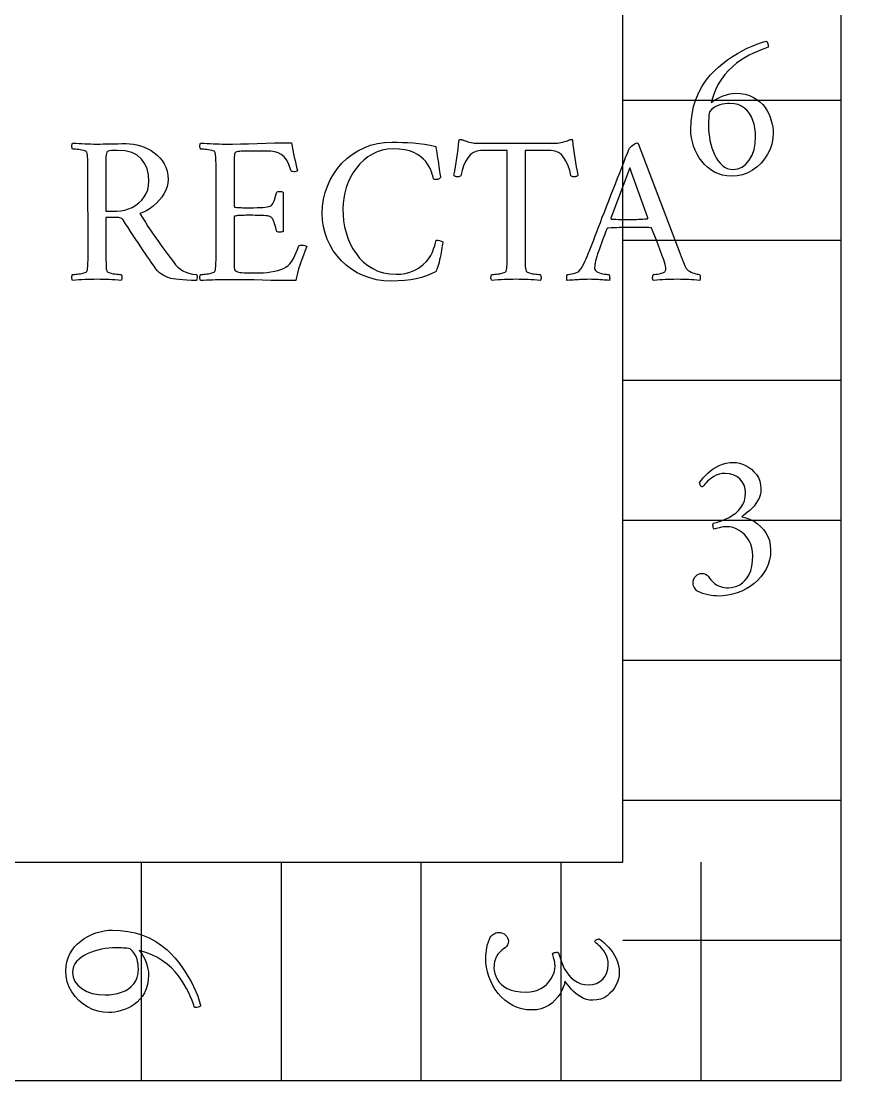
# Model space of a CAD drawing. Header units: millimetres. Extents: x -36.5 to 36.5, y -36.5 to 45.4.
# Drawn here: x 11.4 to 22.66, y -22.3 to -8.23 of the extents above; entities that cross this region are included whole.
import ezdxf

# ---------------------------------------------------------------- set-up
doc = ezdxf.new("R2010")
doc.units = ezdxf.units.MM
for name, color, linetype in [('CUT_OUTER', 1, 'Continuous'), ('ENGRAVE', 7, 'Continuous'), ('TEXT', 5, 'Continuous')]:
    doc.layers.add(name, color=color, linetype=linetype)

msp = doc.modelspace()

# ---------------------------------------------------------------- linework, layer by layer
at = {"layer": 'CUT_OUTER'}
msp.add_arc((0.0001, -0.0001), 36.4999, 179.09243, 4.21888, dxfattribs=at)
at = {"layer": 'ENGRAVE'}
for points in [[(-22.2836, 0), (-22.2836, -22.2836), (22.2836, -22.2836), (22.2836, 0)], [(-19.3867, 0), (-19.3867, -19.3867), (19.3867, -19.3867), (19.3867, 0)], [(22.2836, -9.2848), (19.3867, -9.2848)], [(22.2836, -11.1418), (19.3867, -11.1418)], [(22.2836, -12.9988), (19.3867, -12.9988)], [(22.2836, -14.8557), (19.3867, -14.8557)], [(22.2836, -16.7127), (19.3867, -16.7127)], [(22.2836, -18.5697), (19.3867, -18.5697)], [(12.9988, -22.2836), (12.9988, -19.3867)], [(14.8557, -22.2836), (14.8557, -19.3867)], [(16.7127, -22.2836), (16.7127, -19.3867)], [(18.5697, -22.2836), (18.5697, -19.3867)], [(20.4266, -22.2836), (20.4266, -19.3867)], [(22.2836, -20.4266), (19.3867, -20.4266)]]:
    msp.add_lwpolyline(points, dxfattribs=at)
for radius in [35.77, 35.77, 34.72, 32.77, 32.77]:
    msp.add_circle((0, 0), radius, dxfattribs=at)
at = {"layer": 'TEXT'}
for points in [[(20.88, -9.1906), (20.9486, -9.1939), (21.0114, -9.2039), (21.0685, -9.2206), (21.1197, -9.2439), (21.1656, -9.2724), (21.2066, -9.3045), (21.2427, -9.3403), (21.2739, -9.3799), (21.3006, -9.4217), (21.3233, -9.4647), (21.342, -9.5086), (21.3566, -9.5537), (21.3676, -9.5981), (21.3755, -9.6402), (21.3803, -9.6801), (21.3818, -9.7177), (21.3772, -9.792), (21.3633, -9.8638), (21.34, -9.9329), (21.3075, -9.9994), (21.2672, -10.0614), (21.2206, -10.1171), (21.1677, -10.1666), (21.1085, -10.2097), (21.0441, -10.2446), (20.9757, -10.2696), (20.9032, -10.2846), (20.8268, -10.2896), (20.7666, -10.2861), (20.7094, -10.2759), (20.6551, -10.2588), (20.6039, -10.2349), (20.556, -10.2054), (20.5117, -10.1715), (20.4712, -10.1332), (20.4343, -10.0905), (20.4012, -10.0443), (20.3723, -9.9956), (20.3473, -9.9441), (20.3263, -9.8901), (20.3098, -9.8348), (20.298, -9.7797), (20.2909, -9.7248), (20.2885, -9.67), (20.2927, -9.5663), (20.3053, -9.4654), (20.3263, -9.3672), (20.3558, -9.2719), (20.3933, -9.181), (20.4385, -9.096), (20.4914, -9.017), (20.552, -8.9439), (20.6029, -8.8917), (20.6575, -8.8416), (20.7158, -8.7936), (20.7777, -8.7477), (20.8418, -8.7044), (20.9067, -8.6643), (20.9722, -8.6273), (21.0384, -8.5935), (21.1039, -8.5635), (21.167, -8.5381), (21.2279, -8.5173), (21.2865, -8.501), (21.2955, -8.503), (21.3026, -8.509), (21.3081, -8.5191), (21.3117, -8.5332), (21.3142, -8.5482), (21.316, -8.5609), (21.317, -8.5713), (21.3174, -8.5795), (21.2724, -8.5949), (21.2245, -8.6131), (21.1736, -8.6341), (21.1197, -8.658), (21.0643, -8.6853), (21.0086, -8.7168), (20.9528, -8.7526), (20.8968, -8.7925), (20.8422, -8.8373), (20.7903, -8.8875), (20.7413, -8.9431), (20.695, -9.0042), (20.6528, -9.0714), (20.6158, -9.1454), (20.5841, -9.2263), (20.5576, -9.314), (20.5951, -9.2862), (20.6347, -9.2618), (20.6764, -9.2406), (20.7202, -9.2229), (20.7639, -9.2088), (20.805, -9.1987), (20.8438, -9.1926), (20.88, -9.1906)], [(20.5352, -9.4345), (20.5326, -9.4571), (20.5303, -9.4801), (20.5284, -9.5034), (20.5268, -9.527), (20.5256, -9.5509), (20.5247, -9.5747), (20.5242, -9.5985), (20.524, -9.6223), (20.5252, -9.6691), (20.5289, -9.717), (20.535, -9.7658), (20.5436, -9.8158), (20.5547, -9.8654), (20.5685, -9.9132), (20.5849, -9.9593), (20.6039, -10.0036), (20.6255, -10.045), (20.6498, -10.0825), (20.6767, -10.1158), (20.7062, -10.1452), (20.7383, -10.1691), (20.7728, -10.1862), (20.8098, -10.1964), (20.8492, -10.1999), (20.9121, -10.1921), (20.969, -10.169), (21.02, -10.1305), (21.065, -10.0765), (21.1018, -10.011), (21.1281, -9.9377), (21.1439, -9.8568), (21.1491, -9.7681), (21.147, -9.7103), (21.1404, -9.6546), (21.1294, -9.601), (21.1141, -9.5495), (21.094, -9.5014), (21.0689, -9.4583), (21.0387, -9.4201), (21.0034, -9.3869), (20.9625, -9.3599), (20.9158, -9.3406), (20.863, -9.329), (20.8043, -9.3252), (20.7741, -9.3263), (20.7423, -9.3297), (20.7089, -9.3354), (20.674, -9.3434), (20.6385, -9.3559), (20.6035, -9.3753), (20.5691, -9.4015), (20.5352, -9.4345)], [(16.3239, -9.8382), (16.392, -9.8389), (16.4616, -9.841), (16.5329, -9.8445), (16.6057, -9.8494), (16.6795, -9.8564), (16.7539, -9.8662), (16.8288, -9.8789), (16.9042, -9.8943), (16.9048, -9.8979), (16.9067, -9.9086), (16.9098, -9.9266), (16.914, -9.9517), (16.919, -9.9817), (16.9242, -10.0141), (16.9295, -10.049), (16.9351, -10.0863), (16.9406, -10.124), (16.9459, -10.1599), (16.9511, -10.1941), (16.9561, -10.2265), (16.9604, -10.2548), (16.9635, -10.2766), (16.9653, -10.2919), (16.9659, -10.3008), (16.9659, -10.3064), (16.9631, -10.312), (16.9575, -10.3176), (16.9491, -10.3232), (16.9391, -10.3281), (16.9288, -10.3316), (16.9181, -10.3337), (16.907, -10.3344), (16.8976, -10.3339), (16.8888, -10.3323), (16.8808, -10.3297), (16.8734, -10.326), (16.8696, -10.3085), (16.8639, -10.2868), (16.8563, -10.2608), (16.8468, -10.2307), (16.8341, -10.1981), (16.8173, -10.1648), (16.7963, -10.1308), (16.7711, -10.0961), (16.7407, -10.0624), (16.7041, -10.0313), (16.6615, -10.0028), (16.6127, -9.977), (16.5566, -9.9555), (16.4921, -9.9402), (16.4192, -9.931), (16.3379, -9.9279), (16.264, -9.9322), (16.1936, -9.9451), (16.1266, -9.9666), (16.0632, -9.9966), (16.0037, -10.0339), (15.9486, -10.0772), (15.8979, -10.1264), (15.8515, -10.1816), (15.81, -10.2414), (15.7738, -10.3043), (15.7427, -10.3703), (15.717, -10.4395), (15.6967, -10.5104), (15.6823, -10.5815), (15.6736, -10.6527), (15.6707, -10.7241), (15.6734, -10.8036), (15.6816, -10.8825), (15.6952, -10.9606), (15.7142, -11.0381), (15.7387, -11.1133), (15.7688, -11.1849), (15.8046, -11.2528), (15.8459, -11.317), (15.8929, -11.3762), (15.9455, -11.4292), (16.0036, -11.4758), (16.0674, -11.5161), (16.1369, -11.5486), (16.2121, -11.5718), (16.2932, -11.5857), (16.38, -11.5903), (16.4407, -11.5879), (16.4967, -11.5805), (16.5479, -11.5683), (16.5945, -11.5511), (16.6368, -11.5306), (16.6754, -11.5083), (16.7104, -11.4843), (16.7416, -11.4586), (16.7795, -11.4211), (16.8117, -11.3815), (16.8384, -11.3398), (16.8594, -11.296), (16.8762, -11.2525), (16.8902, -11.2119), (16.9014, -11.174), (16.9098, -11.139), (16.9331, -11.1383), (16.9554, -11.1418), (16.9766, -11.1495), (16.9967, -11.1614), (16.9961, -11.1737), (16.9943, -11.1909), (16.9912, -11.2129), (16.9869, -11.2399), (16.9818, -11.27), (16.9761, -11.3012), (16.9698, -11.3337), (16.9631, -11.3675), (16.9559, -11.4009), (16.9484, -11.4323), (16.9405, -11.4618), (16.9323, -11.4894), (16.924, -11.5136), (16.9161, -11.5329), (16.9086, -11.5472), (16.9014, -11.5567), (16.8434, -11.5856), (16.7816, -11.6107), (16.7159, -11.6319), (16.6463, -11.6492), (16.5719, -11.6627), (16.4914, -11.6723), (16.405, -11.6781), (16.3127, -11.6801), (16.2139, -11.6756), (16.1193, -11.6622), (16.0289, -11.6398), (15.9427, -11.6086), (15.8614, -11.5695), (15.786, -11.5238), (15.7164, -11.4714), (15.6525, -11.4123), (15.595, -11.3477), (15.5446, -11.2785), (15.5011, -11.2047), (15.4647, -11.1264), (15.4359, -11.0445), (15.4153, -10.9599), (15.4029, -10.8728), (15.3988, -10.783), (15.4031, -10.6877), (15.416, -10.5955), (15.4374, -10.5062), (15.4675, -10.4199), (15.5052, -10.3375), (15.5498, -10.2598), (15.6013, -10.1868), (15.6595, -10.1186), (15.7241, -10.0563), (15.7944, -10.0012), (15.8706, -9.9532), (15.9525, -9.9125), (16.0393, -9.88), (16.1301, -9.8568), (16.225, -9.8429), (16.3239, -9.8382)], [(18.5022, -9.8522), (18.5202, -9.8514), (18.5407, -9.8487), (18.5637, -9.8443), (18.5891, -9.8382), (18.614, -9.8314), (18.6353, -9.8249), (18.6532, -9.8188), (18.6676, -9.813), (18.6779, -9.8081), (18.6865, -9.8046), (18.6933, -9.8025), (18.6984, -9.8018), (18.7028, -9.8021), (18.7075, -9.8032), (18.7126, -9.8049), (18.718, -9.8074), (18.7253, -9.8699), (18.7331, -9.9314), (18.7414, -9.9919), (18.7503, -10.0513), (18.7597, -10.1096), (18.7696, -10.1669), (18.78, -10.2232), (18.7909, -10.2783), (18.7876, -10.2813), (18.7832, -10.2847), (18.7778, -10.2883), (18.7713, -10.2924), (18.764, -10.2959), (18.7559, -10.298), (18.7471, -10.2987), (18.7377, -10.298), (18.7237, -10.2971), (18.7124, -10.2945), (18.704, -10.2901), (18.6984, -10.284), (18.6821, -10.2154), (18.6613, -10.1529), (18.6359, -10.0963), (18.6059, -10.0457), (18.5712, -10.004), (18.5316, -9.9742), (18.4871, -9.9563), (18.4377, -9.9503), (18.0901, -9.9503), (18.0901, -11.3464), (18.0902, -11.3768), (18.0904, -11.406), (18.0909, -11.4342), (18.0915, -11.4614), (18.0928, -11.4868), (18.0953, -11.5097), (18.0991, -11.5302), (18.1041, -11.5483), (18.109, -11.5551), (18.1181, -11.5616), (18.1314, -11.5677), (18.1489, -11.5735), (18.1688, -11.5787), (18.1892, -11.583), (18.2102, -11.5864), (18.2317, -11.5889), (18.2517, -11.5908), (18.2684, -11.5921), (18.2818, -11.5929), (18.2919, -11.5932), (18.2957, -11.5998), (18.2986, -11.6086), (18.3006, -11.6194), (18.3017, -11.6324), (18.3016, -11.6454), (18.3, -11.6562), (18.2967, -11.665), (18.2919, -11.6716), (18.2503, -11.6689), (18.2096, -11.6664), (18.1697, -11.664), (18.1307, -11.6618), (18.0919, -11.66), (18.0526, -11.6587), (18.0127, -11.6579), (17.9723, -11.6576), (17.9329, -11.6579), (17.8931, -11.6587), (17.853, -11.66), (17.8125, -11.6618), (17.7717, -11.664), (17.7305, -11.6664), (17.689, -11.6689), (17.6471, -11.6716), (17.6423, -11.665), (17.6391, -11.6562), (17.6374, -11.6454), (17.6373, -11.6324), (17.6385, -11.6194), (17.6405, -11.6086), (17.6434, -11.5998), (17.6471, -11.5932), (17.6573, -11.5929), (17.671, -11.5921), (17.6881, -11.5908), (17.7088, -11.5889), (17.731, -11.5864), (17.7526, -11.583), (17.7737, -11.5787), (17.7943, -11.5735), (17.8123, -11.5677), (17.8255, -11.5616), (17.834, -11.5551), (17.8378, -11.5483), (17.8428, -11.5302), (17.8465, -11.5097), (17.8491, -11.4868), (17.8504, -11.4614), (17.851, -11.4342), (17.8514, -11.406), (17.8517, -11.3768), (17.8518, -11.3464), (17.8518, -9.9503), (17.4986, -9.9503), (17.4491, -9.9563), (17.4046, -9.9742), (17.365, -10.004), (17.3304, -10.0457), (17.3002, -10.0963), (17.2743, -10.1529), (17.2526, -10.2154), (17.235, -10.284), (17.2294, -10.2901), (17.221, -10.2945), (17.2098, -10.2971), (17.1958, -10.298), (17.1864, -10.2987), (17.1779, -10.298), (17.1703, -10.2959), (17.1635, -10.2924), (17.1577, -10.2883), (17.1527, -10.2847), (17.1486, -10.2813), (17.1453, -10.2783), (17.1562, -10.2232), (17.1664, -10.1669), (17.1758, -10.1096), (17.1846, -10.0513), (17.1928, -9.9919), (17.2007, -9.9314), (17.2082, -9.8699), (17.2154, -9.8074), (17.2228, -9.8052), (17.2308, -9.8042), (17.2396, -9.8045), (17.2491, -9.806), (17.2583, -9.8082), (17.2666, -9.8105), (17.2738, -9.8131), (17.2799, -9.8158), (17.2938, -9.8215), (17.3104, -9.8273), (17.3296, -9.8334), (17.3514, -9.8396), (17.3737, -9.8451), (17.3945, -9.8491), (17.4137, -9.8514), (17.4313, -9.8522)], [(12.7972, -9.8578), (12.8438, -9.8598), (12.8911, -9.8655), (12.9391, -9.8752), (12.9879, -9.8887), (13.0359, -9.9058), (13.0821, -9.9265), (13.1264, -9.9507), (13.1687, -9.9784), (13.208, -10.0097), (13.2433, -10.0446), (13.2746, -10.0832), (13.3018, -10.1256), (13.3239, -10.1716), (13.3397, -10.2212), (13.3491, -10.2746), (13.3523, -10.3316), (13.3489, -10.3803), (13.3386, -10.4283), (13.3215, -10.4756), (13.2976, -10.5222), (13.2684, -10.5671), (13.2353, -10.6092), (13.1983, -10.6484), (13.1575, -10.6848), (13.1143, -10.7174), (13.0702, -10.7451), (13.0253, -10.7679), (12.9794, -10.7858), (13.0155, -10.8448), (13.0509, -10.9014), (13.0856, -10.9555), (13.1196, -11.0072), (13.1536, -11.0576), (13.1883, -11.1078), (13.2237, -11.1578), (13.2598, -11.2077), (13.2973, -11.2588), (13.3369, -11.3125), (13.3786, -11.3688), (13.4224, -11.4277), (13.4524, -11.4645), (13.4837, -11.4964), (13.5162, -11.5234), (13.5499, -11.5455), (13.587, -11.5632), (13.6295, -11.577), (13.6774, -11.587), (13.7308, -11.5932), (13.7353, -11.6), (13.7378, -11.6093), (13.7381, -11.621), (13.7364, -11.6352), (13.7337, -11.649), (13.7315, -11.6597), (13.7295, -11.6673), (13.728, -11.6716), (13.6622, -11.671), (13.6022, -11.6692), (13.5479, -11.6661), (13.4995, -11.6618), (13.457, -11.6567), (13.4206, -11.651), (13.3904, -11.6448), (13.3663, -11.638), (13.3509, -11.6316), (13.3327, -11.6236), (13.3116, -11.6141), (13.2878, -11.603), (13.2628, -11.5887), (13.2381, -11.5697), (13.2137, -11.5459), (13.1897, -11.5175), (13.1795, -11.5036), (13.1659, -11.4845), (13.1487, -11.4602), (13.128, -11.4306), (13.1045, -11.3966), (13.079, -11.3591), (13.0513, -11.3181), (13.0215, -11.2736), (12.9901, -11.2265), (12.9577, -11.1779), (12.9242, -11.1277), (12.8897, -11.0759), (12.855, -11.0236), (12.821, -10.9718), (12.7878, -10.9206), (12.7552, -10.8699), (12.7415, -10.8552), (12.7229, -10.8446), (12.6995, -10.8383), (12.6711, -10.8362), (12.5281, -10.8362), (12.5281, -11.3464), (12.5281, -11.3507), (12.5281, -11.3549), (12.5281, -11.3591), (12.5281, -11.3633), (12.5281, -11.3675), (12.5281, -11.3717), (12.5281, -11.3759), (12.5281, -11.3801), (12.5282, -11.4061), (12.5284, -11.4309), (12.5289, -11.4545), (12.5295, -11.4768), (12.5306, -11.4976), (12.5326, -11.5164), (12.5355, -11.5333), (12.5393, -11.5483), (12.5442, -11.5551), (12.5533, -11.5616), (12.5666, -11.5677), (12.5842, -11.5735), (12.6041, -11.5787), (12.6248, -11.583), (12.6462, -11.5864), (12.6683, -11.5889), (12.6889, -11.5908), (12.7061, -11.5921), (12.7198, -11.5929), (12.7299, -11.5932), (12.7337, -11.5998), (12.7366, -11.6086), (12.7386, -11.6194), (12.7397, -11.6324), (12.7397, -11.6454), (12.738, -11.6562), (12.7348, -11.665), (12.7299, -11.6716), (12.6883, -11.6689), (12.6476, -11.6664), (12.6077, -11.664), (12.5687, -11.6618), (12.5299, -11.66), (12.4906, -11.6587), (12.4507, -11.6579), (12.4103, -11.6576), (12.3709, -11.6579), (12.3312, -11.6587), (12.291, -11.66), (12.2506, -11.6618), (12.2097, -11.664), (12.1686, -11.6664), (12.127, -11.6689), (12.0852, -11.6716), (12.0803, -11.665), (12.0771, -11.6562), (12.0754, -11.6454), (12.0753, -11.6324), (12.0765, -11.6194), (12.0785, -11.6086), (12.0814, -11.5998), (12.0852, -11.5932), (12.0953, -11.5929), (12.109, -11.5921), (12.1262, -11.5908), (12.1468, -11.5889), (12.169, -11.5864), (12.1906, -11.583), (12.2117, -11.5787), (12.2323, -11.5735), (12.2503, -11.5677), (12.2635, -11.5616), (12.272, -11.5551), (12.2758, -11.5483), (12.2808, -11.5302), (12.2845, -11.5097), (12.2871, -11.4868), (12.2884, -11.4614), (12.289, -11.4342), (12.2895, -11.406), (12.2897, -11.3768), (12.2898, -11.3464), (12.287, -10.1774), (12.2869, -10.147), (12.2866, -10.1175), (12.2862, -10.0889), (12.2856, -10.0611), (12.2843, -10.0351), (12.2817, -10.0117), (12.278, -9.9909), (12.273, -9.9728), (12.2692, -9.9649), (12.2607, -9.9581), (12.2475, -9.9523), (12.2295, -9.9475), (12.209, -9.9436), (12.1882, -9.9402), (12.167, -9.9373), (12.1454, -9.9349), (12.1254, -9.9331), (12.1086, -9.9318), (12.0952, -9.931), (12.0852, -9.9307), (12.0814, -9.9241), (12.0785, -9.9153), (12.0765, -9.9044), (12.0753, -9.8915), (12.0754, -9.8785), (12.0771, -9.8676), (12.0803, -9.8589), (12.0852, -9.8522), (12.1269, -9.8537), (12.1682, -9.8554), (12.2089, -9.8572), (12.2492, -9.8592), (12.289, -9.8611), (12.3287, -9.8624), (12.3682, -9.8632), (12.4075, -9.8634), (12.449, -9.8633), (12.492, -9.8627), (12.5366, -9.8619), (12.5828, -9.8606), (12.6314, -9.8594), (12.6833, -9.8585), (12.7386, -9.858), (12.7972, -9.8578)], [(13.0972, -10.3568), (13.0911, -10.2712), (13.073, -10.1935), (13.0428, -10.124), (13.0005, -10.0625), (12.944, -10.0122), (12.8712, -9.9763), (12.7821, -9.9547), (12.6767, -9.9475), (12.6624, -9.9477), (12.6448, -9.9482), (12.6238, -9.9491), (12.5996, -9.9503), (12.5764, -9.9528), (12.5586, -9.9574), (12.5462, -9.964), (12.5393, -9.9728), (12.5343, -9.9876), (12.5305, -10.0068), (12.528, -10.0303), (12.5267, -10.0583), (12.5261, -10.0885), (12.5256, -10.1189), (12.5254, -10.1495), (12.5253, -10.1802), (12.5281, -10.7521), (12.6739, -10.7521), (12.7265, -10.7491), (12.7779, -10.7399), (12.8281, -10.7245), (12.8771, -10.7031), (12.9233, -10.6761), (12.9651, -10.6442), (13.0025, -10.6074), (13.0355, -10.5657), (13.0625, -10.5195), (13.0818, -10.4693), (13.0933, -10.4151), (13.0972, -10.3568)], [(14.1092, -9.8634), (14.2084, -9.8629), (14.3125, -9.8613), (14.4215, -9.8587), (14.5353, -9.855), (14.651, -9.8514), (14.7652, -9.8487), (14.8781, -9.8471), (14.9895, -9.8466), (14.997, -9.8974), (15.0056, -9.9461), (15.0153, -9.9927), (15.0259, -10.0373), (15.037, -10.0811), (15.0477, -10.1256), (15.058, -10.1708), (15.068, -10.2167), (15.0598, -10.2228), (15.0491, -10.2272), (15.0359, -10.2298), (15.0203, -10.2307), (15.0042, -10.2295), (14.9923, -10.2258), (14.9846, -10.2196), (14.9811, -10.2111), (14.9564, -10.1359), (14.9271, -10.0758), (14.8933, -10.0308), (14.8549, -10.0008), (14.8125, -9.9812), (14.7666, -9.9672), (14.7172, -9.9588), (14.6643, -9.956), (14.4288, -9.956), (14.4186, -9.956), (14.405, -9.9563), (14.3878, -9.9567), (14.3671, -9.9574), (14.3451, -9.9583), (14.3237, -9.9598), (14.303, -9.9618), (14.283, -9.9644), (14.2655, -9.9677), (14.2522, -9.9721), (14.2431, -9.9775), (14.2382, -9.984), (14.2344, -9.9991), (14.2315, -10.0162), (14.2295, -10.0355), (14.2284, -10.0569), (14.2278, -10.0795), (14.2273, -10.1024), (14.2271, -10.1257), (14.227, -10.1494), (14.227, -10.1587), (14.227, -10.1669), (14.227, -10.1741), (14.227, -10.1802), (14.227, -10.6904), (14.2292, -10.6955), (14.2361, -10.6996), (14.2475, -10.7025), (14.2634, -10.7045), (14.2822, -10.7057), (14.302, -10.7066), (14.3228, -10.7071), (14.3447, -10.7073), (14.4877, -10.7073), (14.534, -10.7069), (14.5749, -10.7059), (14.6104, -10.7041), (14.6405, -10.7017), (14.666, -10.698), (14.6878, -10.6926), (14.7059, -10.6854), (14.7204, -10.6764), (14.7323, -10.6654), (14.7428, -10.6519), (14.7519, -10.636), (14.7596, -10.6176), (14.7668, -10.5962), (14.7743, -10.5713), (14.7822, -10.5429), (14.7905, -10.511), (14.794, -10.5024), (14.8017, -10.4963), (14.8136, -10.4926), (14.8297, -10.4914), (14.8453, -10.4923), (14.8584, -10.4949), (14.8691, -10.4993), (14.8774, -10.5054), (14.8774, -11.0213), (14.8703, -11.0262), (14.8605, -11.0297), (14.8479, -11.0318), (14.8325, -11.0325), (14.8173, -11.0312), (14.8052, -11.0276), (14.7962, -11.0214), (14.7905, -11.0128), (14.7811, -10.9763), (14.7726, -10.9452), (14.765, -10.9195), (14.7582, -10.8993), (14.7521, -10.8832), (14.7463, -10.8699), (14.7409, -10.8594), (14.7358, -10.8516), (14.7306, -10.8456), (14.7249, -10.8401), (14.7187, -10.8351), (14.712, -10.8306), (14.7027, -10.8255), (14.6888, -10.8212), (14.6704, -10.8177), (14.6475, -10.8152), (14.6216, -10.8133), (14.5946, -10.8117), (14.5663, -10.8105), (14.5367, -10.8096), (14.507, -10.809), (14.4782, -10.8085), (14.4503, -10.8083), (14.4232, -10.8082), (14.4044, -10.8083), (14.3843, -10.8085), (14.363, -10.809), (14.3405, -10.8096), (14.3182, -10.8105), (14.2974, -10.8117), (14.2782, -10.8133), (14.2606, -10.8152), (14.2459, -10.8179), (14.2354, -10.8219), (14.2291, -10.827), (14.227, -10.8334), (14.227, -11.3549), (14.227, -11.358), (14.227, -11.3619), (14.227, -11.3664), (14.227, -11.3717), (14.2271, -11.3927), (14.2273, -11.4165), (14.2278, -11.4432), (14.2284, -11.4726), (14.2297, -11.5001), (14.2322, -11.521), (14.236, -11.5352), (14.241, -11.5427), (14.2558, -11.5515), (14.2722, -11.5585), (14.2901, -11.5635), (14.3097, -11.5665), (14.3329, -11.5684), (14.3619, -11.5697), (14.3967, -11.5705), (14.4372, -11.5707), (14.569, -11.5707), (14.6179, -11.5695), (14.6664, -11.5658), (14.7146, -11.5597), (14.7624, -11.5511), (14.8076, -11.5402), (14.8479, -11.5273), (14.8833, -11.5122), (14.9138, -11.495), (14.9443, -11.4732), (14.9713, -11.447), (14.9948, -11.4164), (15.0147, -11.3815), (15.0328, -11.3436), (15.0505, -11.304), (15.0678, -11.263), (15.0848, -11.2203), (15.0894, -11.2129), (15.0974, -11.2077), (15.109, -11.2045), (15.1241, -11.2035), (15.1472, -11.2045), (15.1661, -11.2077), (15.1808, -11.2129), (15.1913, -11.2203), (15.1713, -11.2772), (15.1503, -11.3359), (15.1285, -11.3964), (15.1058, -11.4586), (15.0847, -11.5194), (15.0676, -11.5756), (15.0546, -11.6273), (15.0456, -11.6744), (14.935, -11.6741), (14.8248, -11.673), (14.7149, -11.6713), (14.6054, -11.6688), (14.4926, -11.6664), (14.3727, -11.6646), (14.2459, -11.6636), (14.112, -11.6632), (14.0656, -11.6635), (14.0216, -11.6643), (13.9801, -11.6656), (13.941, -11.6674), (13.9028, -11.6693), (13.8639, -11.6706), (13.8243, -11.6714), (13.784, -11.6716), (13.7792, -11.665), (13.776, -11.6562), (13.7743, -11.6454), (13.7742, -11.6324), (13.7754, -11.6194), (13.7774, -11.6086), (13.7803, -11.5998), (13.784, -11.5932), (13.7942, -11.5929), (13.8079, -11.5921), (13.825, -11.5908), (13.8457, -11.5889), (13.8679, -11.5864), (13.8895, -11.583), (13.9106, -11.5787), (13.9312, -11.5735), (13.9492, -11.5677), (13.9624, -11.5616), (13.9709, -11.5551), (13.9747, -11.5483), (13.9797, -11.5302), (13.9834, -11.5097), (13.986, -11.4868), (13.9873, -11.4614), (13.9879, -11.4342), (13.9883, -11.406), (13.9886, -11.3768), (13.9887, -11.3464), (13.9887, -10.1774), (13.9886, -10.147), (13.9883, -10.1175), (13.9879, -10.0889), (13.9873, -10.0611), (13.986, -10.0351), (13.9834, -10.0117), (13.9797, -9.9909), (13.9747, -9.9728), (13.9709, -9.9649), (13.9624, -9.9581), (13.9492, -9.9523), (13.9312, -9.9475), (13.9106, -9.9436), (13.8895, -9.9402), (13.8679, -9.9373), (13.8457, -9.9349), (13.825, -9.9331), (13.8079, -9.9318), (13.7942, -9.931), (13.784, -9.9307), (13.7803, -9.9241), (13.7774, -9.9153), (13.7754, -9.9044), (13.7742, -9.8915), (13.7743, -9.8785), (13.776, -9.8676), (13.7792, -9.8589), (13.784, -9.8522), (13.8259, -9.8537), (13.8674, -9.8554), (13.9086, -9.8572), (13.9494, -9.8592), (13.9899, -9.8611), (14.03, -9.8624), (14.0698, -9.8632), (14.1092, -9.8634)], [(18.9423, -11.282), (18.944, -11.2777), (18.949, -11.2648), (18.9573, -11.2433), (18.969, -11.2133), (18.9834, -11.1759), (19.0001, -11.1323), (19.0191, -11.0827), (19.0404, -11.0269), (19.0637, -10.9663), (19.0884, -10.9025), (19.1148, -10.8353), (19.1428, -10.7647), (19.1716, -10.692), (19.2006, -10.6183), (19.2298, -10.5434), (19.2591, -10.4676), (19.2883, -10.392), (19.3169, -10.3179), (19.345, -10.2455), (19.3726, -10.1746), (19.3992, -10.1066), (19.4242, -10.0429), (19.4475, -9.9833), (19.4694, -9.9279), (19.4766, -9.9164), (19.4872, -9.9041), (19.5012, -9.8911), (19.5184, -9.8775), (19.5362, -9.8652), (19.5517, -9.8564), (19.5649, -9.8512), (19.5759, -9.8494), (19.5784, -9.8495), (19.5804, -9.8498), (19.5819, -9.8502), (19.5829, -9.8508), (19.5839, -9.8516), (19.5854, -9.8526), (19.5874, -9.8537), (19.5899, -9.855), (20.1478, -11.3184), (20.1753, -11.3906), (20.1961, -11.4446), (20.2103, -11.4803), (20.2179, -11.4978), (20.2265, -11.5127), (20.2385, -11.5266), (20.2539, -11.5394), (20.2725, -11.5511), (20.2929, -11.5615), (20.3132, -11.5704), (20.3335, -11.5776), (20.3538, -11.5833), (20.3723, -11.5876), (20.3871, -11.5907), (20.3983, -11.5925), (20.4057, -11.5932), (20.4104, -11.6011), (20.4134, -11.611), (20.4146, -11.6228), (20.4141, -11.6366), (20.4127, -11.6498), (20.4113, -11.6601), (20.4099, -11.6674), (20.4085, -11.6716), (20.3689, -11.6689), (20.3314, -11.6664), (20.296, -11.664), (20.2627, -11.6618), (20.2289, -11.66), (20.1919, -11.6587), (20.1518, -11.6579), (20.1085, -11.6576), (20.0629, -11.6579), (20.0213, -11.6587), (19.9837, -11.66), (19.9501, -11.6618), (19.9166, -11.664), (19.879, -11.6664), (19.8374, -11.6689), (19.7918, -11.6716), (19.7869, -11.665), (19.7837, -11.6562), (19.782, -11.6454), (19.7819, -11.6324), (19.7833, -11.6194), (19.7858, -11.6086), (19.7896, -11.5998), (19.7946, -11.5932), (19.8089, -11.5925), (19.8268, -11.5907), (19.8482, -11.5876), (19.8731, -11.5833), (19.8976, -11.578), (19.9179, -11.5718), (19.934, -11.5647), (19.9459, -11.5567), (19.9508, -11.55), (19.9544, -11.5413), (19.9565, -11.5304), (19.9572, -11.5175), (19.956, -11.5027), (19.9526, -11.4835), (19.9469, -11.4599), (19.9389, -11.432), (19.9292, -11.4009), (19.9183, -11.3678), (19.9061, -11.3329), (19.8927, -11.296), (19.8787, -11.2584), (19.8646, -11.2213), (19.8506, -11.1848), (19.8366, -11.1488), (19.8232, -11.1146), (19.811, -11.0836), (19.8001, -11.0558), (19.7904, -11.0311), (19.7824, -11.0108), (19.7767, -10.9964), (19.7733, -10.9877), (19.7721, -10.9848), (19.7718, -10.9845), (19.7707, -10.9834), (19.769, -10.9817), (19.7665, -10.9792), (19.7637, -10.9767), (19.7609, -10.975), (19.7581, -10.9739), (19.7553, -10.9736), (19.7331, -10.9724), (19.7084, -10.9715), (19.6812, -10.971), (19.6516, -10.9708), (19.6213, -10.9708), (19.592, -10.9708), (19.5638, -10.9708), (19.5366, -10.9708), (19.5296, -10.9708), (19.5226, -10.9708), (19.5156, -10.9708), (19.5086, -10.9708), (19.5018, -10.9708), (19.4953, -10.9708), (19.4892, -10.9708), (19.4834, -10.9708), (19.4429, -10.9709), (19.4056, -10.9711), (19.3714, -10.9716), (19.3404, -10.9722), (19.3089, -10.9732), (19.2731, -10.9746), (19.2332, -10.9767), (19.189, -10.9792), (19.1874, -10.9795), (19.1855, -10.9803), (19.1832, -10.9816), (19.1806, -10.9834), (19.1782, -10.9852), (19.1764, -10.9866), (19.1754, -10.9873), (19.175, -10.9876), (19.1737, -10.9911), (19.1697, -11.0016), (19.1632, -11.0192), (19.154, -11.0437), (19.1429, -11.073), (19.1308, -11.105), (19.1177, -11.1396), (19.1035, -11.1768), (19.0892, -11.2148), (19.0758, -11.2515), (19.0633, -11.287), (19.0517, -11.3212), (19.0402, -11.3549), (19.031, -11.3857), (19.0241, -11.4137), (19.0194, -11.439), (19.0163, -11.4616), (19.0142, -11.4817), (19.0128, -11.4994), (19.0124, -11.5147), (19.0151, -11.5293), (19.0233, -11.5423), (19.0368, -11.5538), (19.0559, -11.5637), (19.0778, -11.572), (19.1, -11.5788), (19.1226, -11.584), (19.1456, -11.5875), (19.1665, -11.59), (19.1831, -11.5917), (19.1952, -11.5928), (19.203, -11.5932), (19.2057, -11.5974), (19.2079, -11.6047), (19.2099, -11.615), (19.2114, -11.6282), (19.2123, -11.6419), (19.2121, -11.6538), (19.2109, -11.6637), (19.2086, -11.6716), (19.183, -11.6702), (19.1592, -11.6688), (19.1374, -11.6674), (19.1175, -11.666), (19.0986, -11.6646), (19.0797, -11.6632), (19.0608, -11.6618), (19.0418, -11.6604), (19.0214, -11.6592), (18.998, -11.6583), (18.9717, -11.6578), (18.9423, -11.6576), (18.9127, -11.6578), (18.8855, -11.6583), (18.8608, -11.6592), (18.8386, -11.6604), (18.8176, -11.6618), (18.7965, -11.6632), (18.7755, -11.6646), (18.7545, -11.666), (18.7321, -11.6674), (18.7068, -11.6688), (18.6788, -11.6702), (18.648, -11.6716), (18.6455, -11.6674), (18.6438, -11.6601), (18.6427, -11.6498), (18.6424, -11.6366), (18.6427, -11.6228), (18.6438, -11.611), (18.6455, -11.6011), (18.648, -11.5932), (18.6628, -11.5924), (18.682, -11.59), (18.7055, -11.5861), (18.7335, -11.5805), (18.7611, -11.5733), (18.7836, -11.5641), (18.801, -11.5529), (18.8134, -11.5399), (18.8336, -11.5125), (18.8523, -11.4835), (18.8693, -11.4529), (18.8848, -11.4207), (18.8995, -11.3874), (18.9139, -11.3531), (18.9282, -11.318), (18.9423, -11.282)], [(19.4778, -10.1802), (19.2283, -10.8474), (19.2284, -10.8478), (19.2286, -10.8488), (19.2291, -10.8506), (19.2297, -10.853), (19.2305, -10.8555), (19.2314, -10.8573), (19.2326, -10.8583), (19.2339, -10.8587), (19.2618, -10.86), (19.2924, -10.8611), (19.3256, -10.8621), (19.3614, -10.8629), (19.3967, -10.8635), (19.4284, -10.8639), (19.4563, -10.8642), (19.4806, -10.8643), (19.512, -10.8641), (19.5419, -10.8636), (19.5702, -10.8627), (19.5969, -10.8615), (19.6235, -10.8601), (19.6512, -10.8587), (19.6802, -10.8573), (19.7105, -10.8559), (19.713, -10.8554), (19.715, -10.8541), (19.7165, -10.8519), (19.7175, -10.8488), (19.7181, -10.8458), (19.7185, -10.8436), (19.7188, -10.8423), (19.7189, -10.8418)], [(20.8604, -14.0859), (20.8963, -14.0884), (20.934, -14.0961), (20.9734, -14.1088), (21.0146, -14.1265), (21.0551, -14.1492), (21.0927, -14.1767), (21.1273, -14.2088), (21.159, -14.2457), (21.1853, -14.287), (21.2042, -14.3326), (21.2155, -14.3824), (21.2192, -14.4363), (21.2165, -14.4789), (21.2084, -14.5197), (21.1948, -14.5588), (21.1758, -14.5961), (21.153, -14.6313), (21.1281, -14.6641), (21.1011, -14.6944), (21.0721, -14.7223), (21.0427, -14.7475), (21.0149, -14.7699), (20.9887, -14.7896), (20.9641, -14.8064), (21.0041, -14.8146), (21.0454, -14.8281), (21.0882, -14.8468), (21.1323, -14.8709), (21.1755, -14.9), (21.2154, -14.9343), (21.2519, -14.9736), (21.2851, -15.018), (21.3127, -15.0675), (21.3324, -15.1221), (21.3442, -15.1818), (21.3482, -15.2465), (21.3444, -15.3149), (21.3331, -15.38), (21.3143, -15.4418), (21.2879, -15.5002), (21.2553, -15.5549), (21.2178, -15.6053), (21.1754, -15.6516), (21.1281, -15.6937), (21.0769, -15.7312), (21.0226, -15.7641), (20.9654, -15.7922), (20.9053, -15.8156), (20.8432, -15.834), (20.7805, -15.8471), (20.7171, -15.855), (20.6529, -15.8577), (20.6246, -15.8567), (20.593, -15.8538), (20.5581, -15.849), (20.5198, -15.8422), (20.4808, -15.8334), (20.4437, -15.8223), (20.4086, -15.8089), (20.3754, -15.7932), (20.3691, -15.7876), (20.3614, -15.7792), (20.3523, -15.7679), (20.3418, -15.7539), (20.332, -15.7383), (20.3249, -15.7224), (20.3207, -15.7061), (20.3193, -15.6895), (20.3215, -15.6614), (20.3281, -15.6362), (20.339, -15.6138), (20.3544, -15.5941), (20.3725, -15.5782), (20.3919, -15.5668), (20.4125, -15.56), (20.4343, -15.5577), (20.4608, -15.5604), (20.4844, -15.5686), (20.505, -15.5821), (20.5226, -15.6011), (20.5388, -15.6223), (20.5552, -15.6421), (20.5717, -15.6608), (20.5885, -15.6782), (20.6091, -15.6964), (20.6316, -15.7115), (20.656, -15.7237), (20.6824, -15.7329), (20.7096, -15.7397), (20.7367, -15.7445), (20.7636, -15.7474), (20.7903, -15.7483), (20.8268, -15.7458), (20.8636, -15.7382), (20.9004, -15.7255), (20.9375, -15.7077), (20.9731, -15.684), (21.0058, -15.6537), (21.0355, -15.6167), (21.0622, -15.5731), (21.0843, -15.5222), (21.1001, -15.4634), (21.1096, -15.3968), (21.1127, -15.3222), (21.1096, -15.2678), (21.1001, -15.2167), (21.0843, -15.169), (21.0622, -15.1246), (21.0352, -15.084), (21.0044, -15.0478), (20.97, -15.016), (20.9319, -14.9886), (20.8913, -14.9665), (20.8495, -14.9508), (20.8065, -14.9413), (20.7623, -14.9381), (20.7398, -14.939), (20.7171, -14.9416), (20.6942, -14.946), (20.6712, -14.9522), (20.6494, -14.9586), (20.6302, -14.9641), (20.6136, -14.9684), (20.5997, -14.9718), (20.5923, -14.96), (20.5871, -14.9472), (20.5839, -14.9334), (20.5829, -14.9185), (20.5832, -14.9094), (20.5843, -14.9017), (20.586, -14.8954), (20.5885, -14.8905), (20.6424, -14.8763), (20.695, -14.8589), (20.7462, -14.8384), (20.7959, -14.8148), (20.8426, -14.7877), (20.8846, -14.757), (20.9218, -14.7225), (20.9543, -14.6844), (20.9807, -14.6421), (20.9995, -14.5951), (21.0108, -14.5433), (21.0146, -14.4868), (21.0099, -14.4344), (20.9957, -14.3866), (20.972, -14.3433), (20.9389, -14.3046), (20.8984, -14.2727), (20.8527, -14.2499), (20.8017, -14.2362), (20.7455, -14.2317), (20.7034, -14.2342), (20.6642, -14.2418), (20.6277, -14.2545), (20.5941, -14.2723), (20.5635, -14.2928), (20.5363, -14.3137), (20.5123, -14.3349), (20.4917, -14.3564), (20.4743, -14.3761), (20.4599, -14.3918), (20.4484, -14.4035), (20.4399, -14.4111), (20.4343, -14.4099), (20.4287, -14.4062), (20.4231, -14.4001), (20.4175, -14.3915), (20.4126, -14.3817), (20.409, -14.3718), (20.4069, -14.362), (20.4062, -14.3522), (20.4288, -14.3202), (20.4543, -14.2888), (20.4827, -14.2579), (20.5142, -14.2275), (20.5484, -14.1986), (20.5853, -14.1721), (20.6248, -14.1481), (20.667, -14.1265), (20.7116, -14.1088), (20.7588, -14.0961), (20.8084, -14.0884), (20.8604, -14.0859)], [(13.093, -20.88), (13.0897, -20.9486), (13.0797, -21.0114), (13.063, -21.0685), (13.0397, -21.1197), (13.0112, -21.1656), (12.9791, -21.2066), (12.9433, -21.2427), (12.9037, -21.2739), (12.8619, -21.3006), (12.8189, -21.3233), (12.775, -21.342), (12.7299, -21.3566), (12.6855, -21.3676), (12.6434, -21.3755), (12.6035, -21.3803), (12.5659, -21.3818), (12.4916, -21.3772), (12.4198, -21.3633), (12.3507, -21.34), (12.2842, -21.3075), (12.2222, -21.2672), (12.1665, -21.2206), (12.117, -21.1677), (12.0739, -21.1085), (12.039, -21.0441), (12.014, -20.9757), (11.999, -20.9032), (11.994, -20.8268), (11.9975, -20.7666), (12.0077, -20.7094), (12.0248, -20.6551), (12.0487, -20.6039), (12.0782, -20.556), (12.1121, -20.5117), (12.1504, -20.4712), (12.1931, -20.4343), (12.2393, -20.4012), (12.288, -20.3723), (12.3395, -20.3473), (12.3935, -20.3263), (12.4488, -20.3098), (12.5039, -20.298), (12.5588, -20.2909), (12.6136, -20.2885), (12.7173, -20.2927), (12.8182, -20.3053), (12.9164, -20.3263), (13.0117, -20.3558), (13.1026, -20.3933), (13.1876, -20.4385), (13.2666, -20.4914), (13.3397, -20.552), (13.3919, -20.6029), (13.442, -20.6575), (13.49, -20.7158), (13.5359, -20.7777), (13.5792, -20.8418), (13.6193, -20.9067), (13.6563, -20.9722), (13.6901, -21.0384), (13.7201, -21.1039), (13.7455, -21.167), (13.7663, -21.2279), (13.7826, -21.2865), (13.7806, -21.2955), (13.7746, -21.3026), (13.7645, -21.3081), (13.7504, -21.3117), (13.7354, -21.3142), (13.7227, -21.316), (13.7123, -21.317), (13.7041, -21.3174), (13.6887, -21.2724), (13.6705, -21.2245), (13.6495, -21.1736), (13.6256, -21.1197), (13.5983, -21.0643), (13.5668, -21.0086), (13.531, -20.9528), (13.4911, -20.8968), (13.4463, -20.8422), (13.3961, -20.7903), (13.3405, -20.7413), (13.2794, -20.695), (13.2122, -20.6528), (13.1382, -20.6158), (13.0573, -20.5841), (12.9696, -20.5576), (12.9974, -20.5951), (13.0218, -20.6347), (13.043, -20.6764), (13.0607, -20.7202), (13.0748, -20.7639), (13.0849, -20.805), (13.091, -20.8438), (13.093, -20.88)], [(19.3395, -20.8604), (19.337, -20.8963), (19.3293, -20.934), (19.3166, -20.9734), (19.2989, -21.0146), (19.2762, -21.0551), (19.2487, -21.0927), (19.2166, -21.1273), (19.1797, -21.159), (19.1384, -21.1853), (19.0928, -21.2042), (19.043, -21.2155), (18.9891, -21.2192), (18.9465, -21.2165), (18.9057, -21.2084), (18.8666, -21.1948), (18.8293, -21.1758), (18.7941, -21.153), (18.7613, -21.1281), (18.731, -21.1011), (18.7031, -21.0721), (18.6779, -21.0427), (18.6555, -21.0149), (18.6358, -20.9887), (18.619, -20.9641), (18.6108, -21.0041), (18.5973, -21.0454), (18.5786, -21.0882), (18.5545, -21.1323), (18.5254, -21.1755), (18.4911, -21.2154), (18.4518, -21.2519), (18.4074, -21.2851), (18.3579, -21.3127), (18.3033, -21.3324), (18.2436, -21.3442), (18.1789, -21.3482), (18.1105, -21.3444), (18.0454, -21.3331), (17.9836, -21.3143), (17.9252, -21.2879), (17.8705, -21.2553), (17.8201, -21.2178), (17.7738, -21.1754), (17.7317, -21.1281), (17.6942, -21.0769), (17.6613, -21.0226), (17.6332, -20.9654), (17.6098, -20.9053), (17.5914, -20.8432), (17.5783, -20.7805), (17.5704, -20.7171), (17.5677, -20.6529), (17.5687, -20.6246), (17.5716, -20.593), (17.5764, -20.5581), (17.5832, -20.5198), (17.592, -20.4808), (17.6031, -20.4437), (17.6165, -20.4086), (17.6322, -20.3754), (17.6378, -20.3691), (17.6462, -20.3614), (17.6575, -20.3523), (17.6715, -20.3418), (17.6871, -20.332), (17.703, -20.3249), (17.7193, -20.3207), (17.7359, -20.3193), (17.764, -20.3215), (17.7892, -20.3281), (17.8116, -20.339), (17.8313, -20.3544), (17.8472, -20.3725), (17.8586, -20.3919), (17.8654, -20.4125), (17.8677, -20.4343), (17.865, -20.4608), (17.8568, -20.4844), (17.8433, -20.505), (17.8243, -20.5226), (17.8031, -20.5388), (17.7833, -20.5552), (17.7646, -20.5717), (17.7472, -20.5885), (17.729, -20.6091), (17.7139, -20.6316), (17.7017, -20.656), (17.6925, -20.6824), (17.6857, -20.7096), (17.6809, -20.7367), (17.678, -20.7636), (17.6771, -20.7903), (17.6796, -20.8268), (17.6872, -20.8636), (17.6999, -20.9004), (17.7177, -20.9375), (17.7414, -20.9731), (17.7717, -21.0058), (17.8087, -21.0355), (17.8523, -21.0622), (17.9032, -21.0843), (17.962, -21.1001), (18.0286, -21.1096), (18.1032, -21.1127), (18.1576, -21.1096), (18.2087, -21.1001), (18.2564, -21.0843), (18.3008, -21.0622), (18.3414, -21.0352), (18.3776, -21.0044), (18.4094, -20.97), (18.4368, -20.9319), (18.4589, -20.8913), (18.4746, -20.8495), (18.4841, -20.8065), (18.4873, -20.7623), (18.4864, -20.7398), (18.4838, -20.7171), (18.4794, -20.6942), (18.4732, -20.6712), (18.4668, -20.6494), (18.4613, -20.6302), (18.457, -20.6136), (18.4536, -20.5997), (18.4654, -20.5923), (18.4782, -20.5871), (18.492, -20.5839), (18.5069, -20.5829), (18.516, -20.5832), (18.5237, -20.5843), (18.53, -20.586), (18.5349, -20.5885), (18.5491, -20.6424), (18.5665, -20.695), (18.587, -20.7462), (18.6106, -20.7959), (18.6377, -20.8426), (18.6684, -20.8846), (18.7029, -20.9218), (18.741, -20.9543), (18.7833, -20.9807), (18.8303, -20.9995), (18.8821, -21.0108), (18.9386, -21.0146), (18.991, -21.0099), (19.0388, -20.9957), (19.0821, -20.972), (19.1208, -20.9389), (19.1527, -20.8984), (19.1755, -20.8527), (19.1892, -20.8017), (19.1937, -20.7455), (19.1912, -20.7034), (19.1836, -20.6642), (19.1709, -20.6277), (19.1531, -20.5941), (19.1326, -20.5635), (19.1117, -20.5363), (19.0905, -20.5123), (19.069, -20.4917), (19.0493, -20.4743), (19.0336, -20.4599), (19.0219, -20.4484), (19.0143, -20.4399), (19.0155, -20.4343), (19.0192, -20.4287), (19.0253, -20.4231), (19.0339, -20.4175), (19.0437, -20.4126), (19.0536, -20.409), (19.0634, -20.4069), (19.0732, -20.4062), (19.1052, -20.4288), (19.1366, -20.4543), (19.1675, -20.4827), (19.1979, -20.5142), (19.2268, -20.5484), (19.2533, -20.5853), (19.2773, -20.6248), (19.2989, -20.667), (19.3166, -20.7116), (19.3293, -20.7588), (19.337, -20.8084), (19.3395, -20.8604)], [(12.8491, -20.5352), (12.8265, -20.5326), (12.8035, -20.5303), (12.7802, -20.5284), (12.7566, -20.5268), (12.7327, -20.5256), (12.7089, -20.5247), (12.6851, -20.5242), (12.6613, -20.524), (12.6145, -20.5252), (12.5666, -20.5289), (12.5178, -20.535), (12.4678, -20.5436), (12.4182, -20.5547), (12.3704, -20.5685), (12.3243, -20.5849), (12.28, -20.6039), (12.2386, -20.6255), (12.2011, -20.6498), (12.1678, -20.6767), (12.1384, -20.7062), (12.1145, -20.7383), (12.0974, -20.7728), (12.0872, -20.8098), (12.0837, -20.8492), (12.0915, -20.9121), (12.1146, -20.969), (12.1531, -21.02), (12.2071, -21.065), (12.2726, -21.1018), (12.3459, -21.1281), (12.4268, -21.1439), (12.5155, -21.1491), (12.5733, -21.147), (12.629, -21.1404), (12.6826, -21.1294), (12.7341, -21.1141), (12.7822, -21.094), (12.8253, -21.0689), (12.8635, -21.0387), (12.8967, -21.0034), (12.9237, -20.9625), (12.943, -20.9158), (12.9546, -20.863), (12.9584, -20.8043), (12.9573, -20.7741), (12.9539, -20.7423), (12.9482, -20.7089), (12.9402, -20.674), (12.9277, -20.6385), (12.9083, -20.6035), (12.8821, -20.5691), (12.8491, -20.5352)]]:
    msp.add_lwpolyline(points, close=True, dxfattribs=at)

doc.saveas('drawing.dxf')
